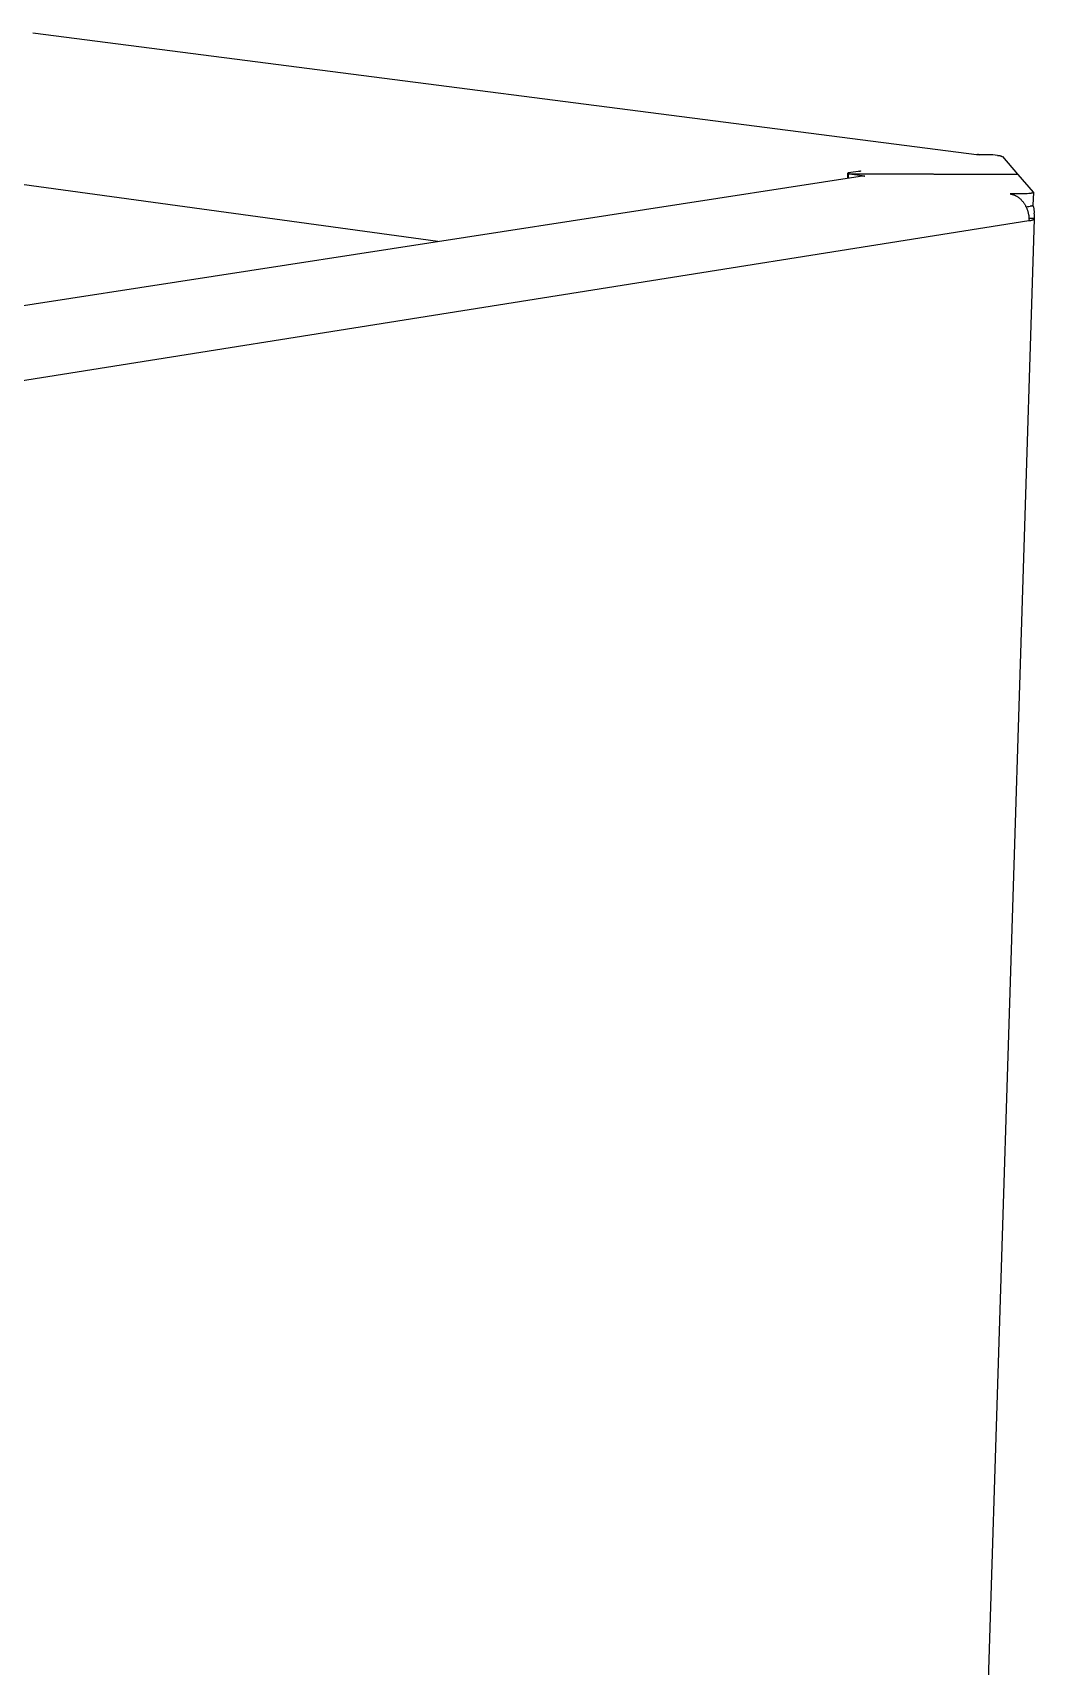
# Model space of a CAD drawing. Header units: millimetres. Extents: x -1246 to 2331, y -493 to 2006.
# Drawn here: x 158.3 to 320.9, y 303.3 to 568.5 of the extents above; entities that cross this region are included whole.
import ezdxf

# ---------------------------------------------------------------- set-up
doc = ezdxf.new("R2010")
doc.units = ezdxf.units.MM
doc.header["$MEASUREMENT"] = 0
doc.layers.add('Domyslna', color=7, linetype='Continuous', true_color=0x000000)
doc.layers.add('Utwórz2D linie widoczne', color=7, linetype='Continuous', true_color=0x000000)

msp = doc.modelspace()

# ---------------------------------------------------------------- linework, layer by layer
at = {"layer": 'Domyslna'}
msp.add_line((320.05, 537.91), (34.87, 492.67), dxfattribs=at)
at = {"layer": 'Utwórz2D linie widoczne'}
for p, q in [((158.27, 568.47), (311.96, 548.67)), ((311.58, 548.67), (311.53, 548.66)), ((313.41, 548.65), (311.53, 548.66)), ((311.62, 548.67), (311.58, 548.67)), ((311.67, 548.68), (311.62, 548.67)), ((311.72, 548.68), (311.67, 548.68)), ((311.77, 548.68), (311.72, 548.68)), ((311.82, 548.68), (311.77, 548.68)), ((311.87, 548.68), (311.82, 548.68)), ((311.92, 548.67), (311.87, 548.68)), ((311.96, 548.67), (311.92, 548.67)), ((312.01, 548.66), (311.96, 548.67)), ((313.79, 548.65), (313.41, 548.65)), ((314.18, 548.63), (313.79, 548.65)), ((314.57, 548.6), (314.18, 548.63)), ((314.95, 548.56), (314.57, 548.6)), ((314.95, 548.56), (315.01, 548.56)), ((315.01, 548.56), (315.07, 548.55)), ((315.07, 548.55), (315.13, 548.55)), ((315.13, 548.55), (315.19, 548.54)), ((315.19, 548.54), (315.25, 548.53)), ((315.25, 548.53), (315.3, 548.52)), ((315.3, 548.52), (315.36, 548.5)), ((315.36, 548.5), (315.42, 548.49)), ((315.42, 548.49), (315.47, 548.47)), ((315.47, 548.47), (315.53, 548.45)), ((315.53, 548.45), (315.59, 548.43)), ((315.59, 548.43), (315.64, 548.4)), ((315.64, 548.4), (315.69, 548.38)), ((315.69, 548.38), (315.74, 548.35)), ((315.74, 548.35), (318.2, 545.52)), ((9.18, 501.42), (292.64, 545.17)), ((224.05, 534.58), (152.41, 544.4)), ((290.61, 544.85), (290.64, 545.68)), ((290.64, 545.69), (290.64, 545.68)), ((290.64, 545.68), (290.64, 545.68)), ((290.64, 545.68), (290.65, 545.68)), ((290.7, 545.7), (290.65, 545.69)), ((290.65, 545.68), (290.65, 545.68)), ((290.65, 545.68), (290.65, 545.67)), ((290.65, 545.67), (290.66, 545.67)), ((290.66, 545.67), (290.66, 545.67)), ((290.66, 545.67), (290.66, 545.67)), ((290.66, 545.67), (290.66, 545.67)), ((290.66, 545.67), (290.67, 545.66)), ((290.67, 545.66), (290.67, 545.66)), ((290.67, 545.66), (290.67, 545.66)), ((290.67, 545.66), (290.68, 545.66)), ((290.68, 545.66), (290.68, 545.66)), ((290.68, 545.66), (290.68, 545.66)), ((290.68, 545.66), (290.69, 545.66)), ((290.69, 545.66), (290.69, 545.65)), ((290.69, 545.65), (290.69, 545.65)), ((290.69, 545.65), (290.7, 545.65)), ((292.73, 546.02), (290.7, 545.7)), ((290.7, 545.65), (290.7, 545.65)), ((290.7, 545.65), (290.71, 545.65)), ((290.71, 545.65), (290.71, 545.65)), ((290.71, 545.65), (290.71, 545.65)), ((290.71, 545.65), (290.72, 545.65)), ((290.72, 545.65), (290.72, 545.65)), ((290.72, 545.65), (290.72, 545.65)), ((290.72, 545.65), (290.73, 545.65)), ((290.73, 545.65), (290.73, 545.65)), ((290.73, 545.65), (290.73, 545.65)), ((290.73, 545.65), (290.74, 545.65)), ((290.73, 544.87), (290.75, 545.55)), ((290.79, 545.65), (290.74, 545.65)), ((290.75, 545.55), (290.75, 545.56)), ((290.75, 545.56), (290.75, 545.56)), ((290.75, 545.56), (290.75, 545.56)), ((290.75, 545.56), (290.75, 545.56)), ((290.75, 545.56), (290.75, 545.56)), ((290.75, 545.56), (290.75, 545.56)), ((290.75, 545.56), (290.75, 545.56)), ((290.75, 545.56), (290.75, 545.56)), ((290.75, 545.56), (290.75, 545.56)), ((290.75, 545.56), (290.75, 545.56)), ((290.75, 545.56), (290.75, 545.56)), ((290.75, 545.56), (290.75, 545.56)), ((290.75, 545.56), (290.75, 545.56)), ((290.75, 545.56), (290.76, 545.56)), ((290.75, 545.54), (290.75, 545.55)), ((290.75, 545.55), (290.75, 545.55)), ((290.75, 545.55), (290.75, 545.55)), ((290.75, 545.55), (290.75, 545.55)), ((290.75, 545.55), (290.75, 545.55)), ((290.75, 545.55), (290.75, 545.55)), ((290.75, 545.55), (290.75, 545.55)), ((290.75, 545.55), (290.75, 545.55)), ((290.75, 545.55), (290.75, 545.55)), ((290.75, 545.55), (290.75, 545.55)), ((290.75, 545.55), (290.75, 545.55)), ((290.75, 545.55), (290.75, 545.55)), ((290.75, 545.55), (290.75, 545.55)), ((290.75, 545.55), (290.75, 545.55)), ((290.75, 545.55), (290.75, 545.55)), ((290.75, 545.55), (290.75, 545.55)), ((290.75, 545.55), (290.75, 545.55)), ((290.75, 545.55), (290.75, 545.55)), ((290.75, 545.55), (290.75, 545.55)), ((290.75, 545.55), (290.75, 545.55)), ((290.75, 545.55), (290.75, 545.55)), ((290.75, 545.55), (290.75, 545.55)), ((290.75, 545.55), (290.75, 545.55)), ((290.75, 545.55), (290.75, 545.55)), ((290.75, 545.55), (290.75, 545.55)), ((290.75, 545.55), (290.75, 545.55)), ((290.75, 545.55), (290.75, 545.55)), ((290.75, 545.55), (290.75, 545.55)), ((290.75, 545.55), (290.75, 545.55)), ((290.75, 545.55), (290.75, 545.55)), ((290.75, 545.55), (290.75, 545.55)), ((290.75, 545.55), (290.75, 545.55)), ((290.75, 545.55), (290.75, 545.55)), ((290.75, 545.55), (290.75, 545.55)), ((290.75, 545.55), (290.75, 545.55)), ((290.75, 545.55), (290.75, 545.55)), ((290.75, 545.55), (290.75, 545.55)), ((290.75, 545.55), (290.75, 545.55)), ((290.75, 545.55), (290.75, 545.55)), ((290.75, 545.55), (290.75, 545.55)), ((290.75, 545.55), (290.75, 545.55)), ((290.75, 545.55), (290.75, 545.55)), ((290.75, 545.55), (290.75, 545.55)), ((290.76, 545.54), (290.75, 545.54)), ((290.75, 545.54), (290.75, 545.54)), ((290.75, 545.54), (290.75, 545.54)), ((290.75, 545.54), (290.75, 545.54)), ((290.75, 545.54), (290.75, 545.54)), ((290.75, 545.54), (290.75, 545.54)), ((290.75, 545.54), (290.75, 545.54)), ((290.75, 545.54), (290.75, 545.54)), ((290.75, 545.54), (290.75, 545.54)), ((290.75, 545.54), (290.75, 545.54)), ((290.75, 545.54), (290.75, 545.54)), ((290.75, 545.54), (290.75, 545.54)), ((290.75, 545.54), (290.75, 545.54)), ((290.75, 545.54), (290.75, 545.54)), ((290.76, 545.56), (290.76, 545.56)), ((290.76, 545.56), (290.76, 545.56)), ((290.76, 545.56), (290.76, 545.56)), ((290.76, 545.56), (290.76, 545.56)), ((290.76, 545.56), (290.76, 545.56)), ((290.76, 545.56), (290.77, 545.56)), ((290.77, 545.54), (290.76, 545.54)), ((290.76, 545.54), (290.76, 545.54)), ((290.76, 545.54), (290.76, 545.54)), ((290.76, 545.54), (290.76, 545.54)), ((290.76, 545.54), (290.76, 545.54)), ((290.77, 545.56), (290.77, 545.57)), ((290.77, 545.57), (290.78, 545.57)), ((290.77, 545.56), (290.77, 545.56)), ((290.77, 545.53), (290.77, 545.54)), ((290.78, 545.53), (290.77, 545.53)), ((290.77, 545.53), (290.77, 545.53)), ((290.78, 545.57), (290.78, 545.57)), ((290.78, 545.57), (290.79, 545.57)), ((290.79, 545.53), (290.78, 545.53)), ((290.84, 545.64), (290.79, 545.65)), ((290.79, 545.57), (290.8, 545.57)), ((290.81, 545.52), (290.79, 545.53)), ((290.79, 545.53), (290.79, 545.53)), ((290.8, 545.57), (290.84, 545.58)), ((290.8, 545.57), (290.8, 545.57)), ((290.83, 545.52), (290.81, 545.52)), ((290.85, 545.52), (290.83, 545.52)), ((290.88, 545.64), (290.84, 545.64)), ((290.84, 545.58), (290.87, 545.58)), ((293.41, 545.18), (290.85, 545.52)), ((290.87, 545.58), (290.91, 545.58)), ((290.93, 545.64), (290.88, 545.64)), ((290.91, 545.58), (290.94, 545.58)), ((290.93, 545.64), (318.2, 545.52)), ((290.94, 545.58), (290.98, 545.58)), ((290.98, 545.58), (318.25, 545.46)), ((292.38, 545.96), (292.43, 545.98)), ((292.43, 545.98), (292.49, 546)), ((292.49, 546), (292.54, 546.01)), ((292.54, 546.01), (292.6, 546.02)), ((292.6, 546.02), (292.65, 546.03)), ((292.72, 545.18), (292.64, 545.17)), ((292.65, 546.03), (292.73, 546.02)), ((292.65, 546.03), (292.65, 546.01)), ((292.79, 545.19), (292.72, 545.18)), ((292.87, 545.19), (292.79, 545.19)), ((292.95, 545.19), (292.87, 545.19)), ((293.03, 545.2), (292.95, 545.19)), ((293.11, 545.19), (293.03, 545.2)), ((293.19, 545.19), (293.11, 545.19)), ((293.26, 545.18), (293.19, 545.19)), ((293.34, 545.17), (293.26, 545.18)), ((293.34, 545.17), (293.41, 545.18)), ((318.2, 545.52), (318.2, 545.46)), ((318.25, 545.46), (320.75, 542.59)), ((316.98, 542.31), (317.05, 542.3)), ((318.89, 542.3), (316.98, 542.31)), ((317.05, 542.3), (317.12, 542.28)), ((317.12, 542.28), (317.2, 542.27)), ((317.2, 542.27), (317.27, 542.25)), ((317.27, 542.25), (317.34, 542.23)), ((317.34, 542.23), (317.41, 542.21)), ((317.41, 542.21), (317.49, 542.19)), ((317.49, 542.19), (317.56, 542.16)), ((317.56, 542.16), (317.63, 542.14)), ((317.63, 542.14), (317.71, 542.11)), ((317.71, 542.11), (317.78, 542.07)), ((317.78, 542.07), (317.86, 542.04)), ((317.86, 542.04), (317.93, 542)), ((317.93, 542), (318, 541.96)), ((318, 541.96), (318.08, 541.92)), ((318.08, 541.92), (318.15, 541.87)), ((318.15, 541.87), (318.22, 541.83)), ((318.22, 541.83), (318.29, 541.78)), ((318.29, 541.78), (318.36, 541.73)), ((318.36, 541.73), (318.43, 541.67)), ((318.43, 541.67), (318.5, 541.61)), ((318.5, 541.61), (318.57, 541.56)), ((318.57, 541.56), (318.64, 541.49)), ((318.64, 541.49), (318.71, 541.43)), ((318.71, 541.43), (318.78, 541.36)), ((318.78, 541.36), (318.84, 541.3)), ((318.84, 541.3), (318.9, 541.23)), ((319.17, 542.3), (318.89, 542.3)), ((318.9, 541.23), (318.97, 541.15)), ((318.97, 541.15), (319.03, 541.08)), ((319.03, 541.08), (319.09, 541)), ((319.09, 541), (319.15, 540.93)), ((319.15, 540.93), (319.2, 540.85)), ((319.46, 542.31), (319.17, 542.3)), ((319.74, 542.32), (319.46, 542.31)), ((320.03, 542.35), (319.74, 542.32)), ((320.31, 542.38), (320.03, 542.35)), ((320.37, 542.39), (320.31, 542.38)), ((320.43, 542.4), (320.37, 542.39)), ((320.48, 542.41), (320.43, 542.4)), ((320.53, 542.42), (320.48, 542.41)), ((320.58, 542.44), (320.53, 542.42)), ((320.6, 542.44), (320.58, 542.44)), ((320.62, 542.45), (320.6, 542.44)), ((320.64, 542.46), (320.62, 542.45)), ((320.65, 542.46), (320.64, 542.46)), ((320.67, 542.47), (320.65, 542.46)), ((320.68, 542.47), (320.67, 542.47)), ((320.69, 542.48), (320.68, 542.48)), ((320.68, 542.48), (320.68, 542.47)), ((320.7, 542.48), (320.69, 542.48)), ((320.76, 542.53), (320.7, 540.47)), ((320.71, 542.49), (320.7, 542.49)), ((320.7, 542.49), (320.7, 542.48)), ((320.72, 542.49), (320.71, 542.49)), ((320.73, 542.5), (320.72, 542.5)), ((320.72, 542.5), (320.72, 542.49)), ((320.74, 542.51), (320.73, 542.51)), ((320.73, 542.51), (320.73, 542.51)), ((320.73, 542.51), (320.73, 542.5)), ((320.73, 542.5), (320.73, 542.5)), ((320.73, 542.5), (320.73, 542.5)), ((320.75, 542.52), (320.74, 542.52)), ((320.74, 542.52), (320.74, 542.51)), ((320.74, 542.51), (320.74, 542.51)), ((320.74, 542.51), (320.74, 542.51)), ((320.74, 542.51), (320.74, 542.51)), ((320.75, 542.59), (320.75, 542.59)), ((320.75, 542.59), (320.75, 542.59)), ((320.75, 542.59), (320.75, 542.58)), ((320.75, 542.58), (320.75, 542.58)), ((320.75, 542.58), (320.75, 542.58)), ((320.75, 542.58), (320.75, 542.58)), ((320.75, 542.58), (320.75, 542.58)), ((320.75, 542.58), (320.76, 542.58)), ((320.76, 542.53), (320.75, 542.53)), ((320.75, 542.53), (320.75, 542.53)), ((320.75, 542.53), (320.75, 542.52)), ((320.75, 542.52), (320.75, 542.52)), ((320.75, 542.52), (320.75, 542.52)), ((320.75, 542.52), (320.75, 542.52)), ((320.75, 542.52), (320.75, 542.52)), ((320.76, 542.58), (320.76, 542.57)), ((320.76, 542.57), (320.76, 542.57)), ((320.76, 542.57), (320.76, 542.57)), ((320.76, 542.57), (320.76, 542.57)), ((320.76, 542.57), (320.76, 542.57)), ((320.76, 542.57), (320.76, 542.57)), ((320.76, 542.57), (320.76, 542.57)), ((320.76, 542.57), (320.76, 542.57)), ((320.76, 542.57), (320.76, 542.57)), ((320.76, 542.57), (320.76, 542.57)), ((320.76, 542.57), (320.76, 542.56)), ((320.76, 542.56), (320.76, 542.56)), ((320.76, 542.56), (320.76, 542.56)), ((320.76, 542.56), (320.76, 542.56)), ((320.76, 542.56), (320.76, 542.56)), ((320.76, 542.56), (320.76, 542.56)), ((320.76, 542.56), (320.76, 542.56)), ((320.76, 542.56), (320.76, 542.56)), ((320.76, 542.56), (320.76, 542.56)), ((320.76, 542.56), (320.76, 542.56)), ((320.76, 542.56), (320.76, 542.56)), ((320.76, 542.56), (320.76, 542.55)), ((320.76, 542.55), (320.76, 542.55)), ((320.76, 542.55), (320.76, 542.55)), ((320.76, 542.55), (320.76, 542.55)), ((320.76, 542.55), (320.76, 542.55)), ((320.76, 542.55), (320.76, 542.55)), ((320.76, 542.55), (320.76, 542.55)), ((320.76, 542.55), (320.76, 542.55)), ((320.76, 542.55), (320.76, 542.55)), ((320.76, 542.55), (320.76, 542.55)), ((320.76, 542.55), (320.76, 542.55)), ((320.76, 542.55), (320.76, 542.54)), ((320.76, 542.54), (320.76, 542.54)), ((320.76, 542.54), (320.76, 542.54)), ((320.76, 542.54), (320.76, 542.54)), ((320.76, 542.54), (320.76, 542.54)), ((320.76, 542.54), (320.76, 542.54)), ((320.76, 542.54), (320.76, 542.54)), ((320.76, 542.54), (320.76, 542.54)), ((320.76, 542.54), (320.76, 542.54)), ((320.76, 542.54), (320.76, 542.54)), ((320.76, 542.54), (320.76, 542.54)), ((320.76, 542.54), (320.76, 542.53)), ((320.76, 542.53), (320.76, 542.53)), ((320.76, 542.53), (320.76, 542.53)), ((320.76, 542.53), (320.76, 542.53)), ((320.76, 542.53), (320.76, 542.53)), ((320.76, 542.53), (320.76, 542.53)), ((319.2, 540.85), (319.26, 540.77)), ((319.26, 540.77), (319.31, 540.68)), ((319.31, 540.68), (319.37, 540.6)), ((319.37, 540.6), (319.42, 540.51)), ((319.42, 540.51), (319.46, 540.43)), ((319.46, 540.43), (319.51, 540.34)), ((319.51, 540.34), (319.56, 540.25)), ((319.56, 540.25), (319.6, 540.16)), ((319.57, 540.22), (319.79, 540.24)), ((319.6, 540.16), (319.64, 540.07)), ((319.64, 540.07), (319.68, 539.97)), ((319.68, 539.97), (319.72, 539.88)), ((319.72, 539.88), (319.75, 539.79)), ((319.75, 539.79), (319.79, 539.69)), ((319.79, 540.24), (320.02, 540.26)), ((319.79, 539.69), (319.82, 539.6)), ((319.82, 539.6), (319.85, 539.5)), ((319.85, 539.5), (319.87, 539.41)), ((319.87, 539.41), (319.9, 539.31)), ((319.9, 539.31), (319.92, 539.22)), ((319.92, 539.22), (319.94, 539.12)), ((319.94, 539.12), (319.96, 539.02)), ((319.96, 539.02), (319.98, 538.93)), ((319.98, 538.93), (320, 538.83)), ((320, 538.83), (320.01, 538.74)), ((320.01, 538.74), (320.02, 538.64)), ((320.02, 540.26), (320.24, 540.29)), ((320.02, 538.64), (320.03, 538.55)), ((320.03, 538.55), (320.04, 538.46)), ((320.04, 538.46), (320.05, 538.36)), ((320.05, 538.36), (320.05, 538.27)), ((320.88, 538.32), (320.05, 538.32)), ((320.05, 538.27), (320.05, 538.18)), ((320.3, 540.3), (320.24, 540.29)), ((320.36, 540.31), (320.3, 540.3)), ((320.42, 540.32), (320.36, 540.31)), ((320.47, 540.33), (320.42, 540.32)), ((320.49, 540.34), (320.47, 540.33)), ((320.51, 540.35), (320.49, 540.34)), ((320.53, 540.35), (320.51, 540.35)), ((320.55, 540.36), (320.53, 540.35)), ((320.57, 540.37), (320.55, 540.36)), ((320.59, 540.37), (320.57, 540.37)), ((320.6, 540.38), (320.59, 540.37)), ((320.61, 540.38), (320.6, 540.38)), ((320.62, 540.39), (320.61, 540.38)), ((320.63, 540.39), (320.62, 540.39)), ((320.64, 540.4), (320.63, 540.39)), ((320.63, 540.39), (320.63, 540.39)), ((320.65, 540.4), (320.64, 540.4)), ((320.64, 540.4), (320.64, 540.4)), ((320.66, 540.41), (320.65, 540.41)), ((320.65, 540.41), (320.65, 540.4)), ((320.67, 540.42), (320.66, 540.41)), ((320.81, 540.25), (320.66, 540.41)), ((320.66, 540.41), (320.66, 540.41)), ((320.66, 540.41), (320.66, 540.41)), ((320.68, 540.42), (320.67, 540.42)), ((320.67, 540.42), (320.67, 540.42)), ((320.67, 540.42), (320.67, 540.42)), ((320.67, 540.42), (320.67, 540.42)), ((320.67, 540.42), (320.67, 540.42)), ((320.68, 540.5), (320.68, 540.5)), ((320.68, 540.5), (320.68, 540.5)), ((320.68, 540.5), (320.68, 540.5)), ((320.68, 540.5), (320.69, 540.49)), ((320.69, 540.44), (320.68, 540.43)), ((320.68, 540.43), (320.68, 540.43)), ((320.68, 540.43), (320.68, 540.43)), ((320.68, 540.43), (320.68, 540.43)), ((320.68, 540.43), (320.68, 540.43)), ((320.68, 540.43), (320.68, 540.42)), ((320.69, 540.49), (320.69, 540.49)), ((320.69, 540.49), (320.69, 540.49)), ((320.69, 540.49), (320.69, 540.49)), ((320.69, 540.49), (320.69, 540.49)), ((320.69, 540.49), (320.69, 540.48)), ((320.69, 540.48), (320.69, 540.48)), ((320.69, 540.48), (320.69, 540.48)), ((320.69, 540.48), (320.69, 540.48)), ((320.69, 540.48), (320.69, 540.48)), ((320.69, 540.48), (320.69, 540.48)), ((320.69, 540.48), (320.69, 540.48)), ((320.69, 540.48), (320.69, 540.48)), ((320.69, 540.48), (320.69, 540.48)), ((320.69, 540.48), (320.69, 540.48)), ((320.69, 540.48), (320.69, 540.48)), ((320.69, 540.48), (320.69, 540.47)), ((320.69, 540.47), (320.69, 540.47)), ((320.69, 540.47), (320.69, 540.47)), ((320.69, 540.47), (320.69, 540.47)), ((320.69, 540.47), (320.69, 540.47)), ((320.69, 540.47), (320.7, 540.47)), ((320.7, 540.46), (320.69, 540.46)), ((320.69, 540.46), (320.69, 540.46)), ((320.69, 540.46), (320.69, 540.46)), ((320.69, 540.46), (320.69, 540.45)), ((320.69, 540.45), (320.69, 540.45)), ((320.69, 540.45), (320.69, 540.45)), ((320.69, 540.45), (320.69, 540.45)), ((320.69, 540.45), (320.69, 540.45)), ((320.69, 540.45), (320.69, 540.45)), ((320.69, 540.45), (320.69, 540.45)), ((320.69, 540.45), (320.69, 540.45)), ((320.69, 540.45), (320.69, 540.45)), ((320.69, 540.45), (320.69, 540.45)), ((320.69, 540.45), (320.69, 540.45)), ((320.69, 540.45), (320.69, 540.44)), ((320.69, 540.44), (320.69, 540.44)), ((320.69, 540.44), (320.69, 540.44)), ((320.69, 540.44), (320.69, 540.44)), ((320.69, 540.44), (320.69, 540.44)), ((320.69, 540.44), (320.69, 540.44)), ((320.69, 540.44), (320.69, 540.44)), ((320.69, 540.44), (320.69, 540.44)), ((320.7, 540.47), (320.7, 540.47)), ((320.7, 540.47), (320.7, 540.47)), ((320.7, 540.47), (320.7, 540.47)), ((320.7, 540.47), (320.7, 540.47)), ((320.7, 540.47), (320.7, 540.47)), ((320.7, 540.47), (320.7, 540.46)), ((320.7, 540.46), (320.7, 540.46)), ((320.7, 540.46), (320.7, 540.46)), ((320.7, 540.46), (320.7, 540.46)), ((320.7, 540.46), (320.7, 540.46)), ((320.7, 540.46), (320.7, 540.46)), ((320.7, 540.46), (320.7, 540.46)), ((320.7, 540.46), (320.7, 540.46)), ((320.83, 540.14), (320.81, 540.25)), ((320.86, 540.03), (320.83, 540.14)), ((320.88, 539.92), (320.86, 540.03)), ((320.89, 539.81), (320.88, 539.92)), ((320.9, 539.05), (320.88, 538.32)), ((320.88, 538.32), (320.88, 538.31)), ((320.88, 538.31), (320.89, 538.31)), ((320.9, 539.71), (320.89, 539.81)), ((320.89, 538.31), (320.89, 538.31)), ((320.89, 538.31), (320.89, 538.3)), ((320.89, 538.3), (320.89, 538.3)), ((320.89, 538.3), (320.9, 538.3)), ((320.91, 539.6), (320.9, 539.71)), ((320.9, 539.05), (320.91, 539.16)), ((320.9, 538.3), (320.9, 538.29)), ((320.9, 538.29), (320.9, 538.29)), ((320.9, 538.29), (320.9, 538.29)), ((320.9, 538.29), (320.9, 538.28)), ((320.9, 538.28), (320.9, 538.28)), ((320.9, 538.28), (320.91, 538.28)), ((320.92, 539.49), (320.91, 539.6)), ((320.91, 539.16), (320.92, 539.27)), ((320.91, 538.28), (320.91, 538.28)), ((320.91, 538.28), (320.91, 538.28)), ((320.91, 538.28), (320.91, 538.27)), ((320.91, 538.27), (320.91, 538.27)), ((320.91, 538.27), (320.91, 538.27)), ((320.91, 538.27), (320.91, 538.27)), ((320.91, 538.27), (320.91, 538.27)), ((320.91, 538.27), (320.91, 538.27)), ((320.91, 538.27), (320.91, 538.26)), ((320.91, 538.26), (320.91, 538.26)), ((320.91, 538.26), (320.91, 538.26)), ((320.91, 538.26), (320.91, 538.26)), ((320.91, 538.26), (320.91, 538.26)), ((320.91, 538.26), (320.91, 538.25)), ((320.91, 538.25), (320.91, 538.25)), ((320.91, 538.25), (320.91, 538.25)), ((320.91, 538.25), (320.91, 538.25)), ((320.91, 538.25), (320.91, 538.25)), ((320.91, 538.25), (320.91, 538.25)), ((320.91, 538.25), (320.91, 538.24)), ((320.91, 538.24), (320.91, 538.24)), ((320.92, 539.38), (320.92, 539.49)), ((320.92, 539.27), (320.92, 539.38)), ((320.91, 538.21), (307.47, 112.92)), ((320.05, 538.18), (320.06, 538.09)), ((320.06, 538.09), (320.05, 538)), ((320.05, 538), (320.05, 537.91)), ((320.17, 537.93), (320.05, 537.91)), ((320.28, 537.95), (320.17, 537.93)), ((320.38, 537.98), (320.28, 537.95)), ((320.47, 538), (320.38, 537.98)), ((320.52, 538.01), (320.47, 538)), ((320.56, 538.02), (320.52, 538.01)), ((320.6, 538.03), (320.56, 538.02)), ((320.64, 538.05), (320.6, 538.03)), ((320.67, 538.06), (320.64, 538.05)), ((320.71, 538.07), (320.67, 538.06)), ((320.74, 538.08), (320.71, 538.07)), ((320.75, 538.09), (320.74, 538.08)), ((320.76, 538.1), (320.75, 538.09)), ((320.78, 538.1), (320.76, 538.1)), ((320.79, 538.11), (320.78, 538.1)), ((320.8, 538.12), (320.79, 538.11)), ((320.81, 538.12), (320.8, 538.12)), ((320.82, 538.13), (320.81, 538.12)), ((320.83, 538.14), (320.82, 538.13)), ((320.84, 538.14), (320.83, 538.14)), ((320.85, 538.15), (320.84, 538.14)), ((320.86, 538.15), (320.85, 538.15)), ((320.85, 538.15), (320.85, 538.15)), ((320.87, 538.16), (320.86, 538.16)), ((320.86, 538.16), (320.86, 538.16)), ((320.86, 538.16), (320.86, 538.15)), ((320.88, 538.17), (320.87, 538.17)), ((320.87, 538.17), (320.87, 538.16)), ((320.89, 538.19), (320.88, 538.18)), ((320.88, 538.18), (320.88, 538.18)), ((320.88, 538.18), (320.88, 538.17)), ((320.88, 538.17), (320.88, 538.17)), ((320.9, 538.2), (320.89, 538.19)), ((320.89, 538.19), (320.89, 538.19)), ((320.89, 538.19), (320.89, 538.19)), ((320.91, 538.21), (320.9, 538.21)), ((320.9, 538.21), (320.9, 538.21)), ((320.9, 538.21), (320.9, 538.21)), ((320.9, 538.21), (320.9, 538.21)), ((320.9, 538.21), (320.9, 538.21)), ((320.9, 538.21), (320.9, 538.2)), ((320.9, 538.2), (320.9, 538.2)), ((320.9, 538.2), (320.9, 538.2)), ((320.91, 538.24), (320.91, 538.24)), ((320.91, 538.24), (320.91, 538.24)), ((320.91, 538.24), (320.91, 538.24)), ((320.91, 538.24), (320.91, 538.24)), ((320.91, 538.24), (320.91, 538.23)), ((320.91, 538.23), (320.91, 538.23)), ((320.91, 538.23), (320.91, 538.23)), ((320.91, 538.23), (320.91, 538.23)), ((320.91, 538.23), (320.91, 538.23)), ((320.91, 538.23), (320.91, 538.22)), ((320.91, 538.22), (320.91, 538.22)), ((320.91, 538.22), (320.91, 538.22)), ((320.91, 538.22), (320.91, 538.22)), ((320.91, 538.22), (320.91, 538.22)), ((320.91, 538.22), (320.91, 538.22)), ((320.91, 538.22), (320.91, 538.21))]:
    msp.add_line(p, q, dxfattribs=at)

doc.saveas('drawing.dxf')
